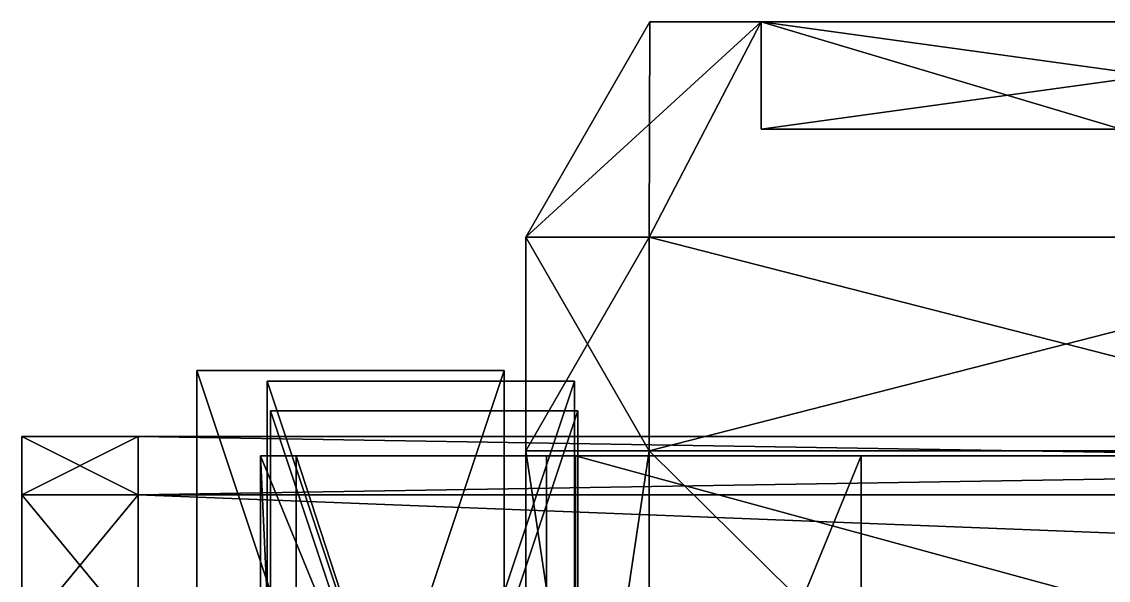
# Model space of a CAD drawing. Header units: metres. Extents: x -65 to 47, y 1 to 19.
# Drawn here: x -33.06 to -18.92, y 10.45 to 17.73 of the extents above; entities that cross this region are included whole.
import ezdxf

# ---------------------------------------------------------------- set-up
doc = ezdxf.new("R2010")
doc.units = ezdxf.units.M

msp = doc.modelspace()

# ---------------------------------------------------------------- linework, layer by layer
at = {"layer": 'back'}
for points in [[(-24.8885, 17.7264, -106.542), (-24.8963, 14.9202, -109.603), (-26.5018, 14.9202, -109.603)], [(-24.8963, 14.9202, -109.603), (-24.8885, 17.7264, -106.542), (-23.438, 17.7264, -106.849)], [(-23.438, 17.7264, -106.849), (-14.044, 14.9202, -109.603), (-24.8963, 14.9202, -109.603)], [(-14.044, 14.9202, -109.603), (-23.438, 17.7264, -106.849), (-13.2989, 17.7264, -106.849)], [(-26.5018, 12.1382, -109.603), (-24.8963, 14.9202, -109.603), (-24.8963, 12.1382, -109.603)], [(-24.8963, 14.9202, -109.603), (-26.5018, 12.1382, -109.603), (-26.5018, 14.9202, -109.603)], [(-24.8963, 12.1382, -109.603), (-14.044, 14.9202, -109.603), (-14.044, 12.1382, -109.603)], [(-14.044, 14.9202, -109.603), (-24.8963, 12.1382, -109.603), (-24.8963, 14.9202, -109.603)], [(-26.5018, 1.40639, -109.603), (-24.8963, 12.1382, -109.603), (-24.8963, 1.40639, -109.603)], [(-24.8963, 12.1382, -109.603), (-26.5018, 1.40639, -109.603), (-26.5018, 12.1382, -109.603)], [(-24.8963, 1.40639, -109.603), (-14.044, 12.1382, -109.603), (-14.044, 1.40639, -109.603)], [(-14.044, 12.1382, -109.603), (-24.8963, 1.40639, -109.603), (-24.8963, 12.1382, -109.603)]]:
    msp.add_3dface(points, dxfattribs=at)
at = {"layer": 'Cube.007'}
for points in [[(-29.9534, 12.0763, -120.608), (-25.8545, 2.0763, -120.17), (-25.8545, 12.0763, -120.17)], [(-25.8545, 2.0763, -120.17), (-29.9534, 12.0763, -120.608), (-29.9534, 2.0763, -120.608)], [(-25.3934, 12.0763, -124.484), (-29.9534, 12.0763, -120.608), (-25.8545, 12.0763, -120.17)], [(-29.9534, 12.0763, -120.608), (-25.3934, 12.0763, -124.484), (-29.4925, 12.0763, -124.922)], [(-29.4925, 2.0763, -124.922), (-29.9534, 12.0763, -120.608), (-29.4925, 12.0763, -124.922)], [(-29.9534, 12.0763, -120.608), (-29.4925, 2.0763, -124.922), (-29.9534, 2.0763, -120.608)], [(-26.2342, 2.0763, -155.41), (-29.4925, 12.0763, -124.922), (-26.2342, 12.0763, -155.41)], [(-29.4925, 12.0763, -124.922), (-26.2342, 2.0763, -155.41), (-29.4925, 2.0763, -124.922)], [(-22.1353, 12.0763, -154.972), (-29.4925, 12.0763, -124.922), (-25.3934, 12.0763, -124.484)], [(-29.4925, 12.0763, -124.922), (-22.1353, 12.0763, -154.972), (-26.2342, 12.0763, -155.41)], [(-26.2342, 2.0763, -155.41), (-22.1353, 12.0763, -154.972), (-22.1353, 2.0763, -154.972)], [(-22.1353, 12.0763, -154.972), (-26.2342, 2.0763, -155.41), (-26.2342, 12.0763, -155.41)], [(11.2754, 12.0763, -120.565), (-25.8545, 12.0763, -120.17), (10.8144, 12.0763, -116.252)], [(-25.8545, 12.0763, -120.17), (11.2754, 12.0763, -120.565), (-25.3934, 12.0763, -124.484)], [(-25.8545, 12.0763, -120.17), (10.8144, 2.0763, -116.252), (10.8144, 12.0763, -116.252)], [(10.8144, 2.0763, -116.252), (-25.8545, 12.0763, -120.17), (-25.8545, 2.0763, -120.17)], [(14.5336, 12.0763, -151.053), (-25.3934, 12.0763, -124.484), (11.2754, 12.0763, -120.565)], [(-25.3934, 12.0763, -124.484), (14.5336, 12.0763, -151.053), (-22.1353, 12.0763, -154.972)], [(-22.1353, 2.0763, -154.972), (14.5336, 12.0763, -151.053), (14.5336, 2.0763, -151.053)], [(14.5336, 12.0763, -151.053), (-22.1353, 2.0763, -154.972), (-22.1353, 12.0763, -154.972)]]:
    msp.add_3dface(points, dxfattribs=at)
at = {"layer": 'Cube.008'}
for points in [[(-30.7818, 1.18456, 46.6428), (-30.7818, 13.1846, 55.6428), (-30.7818, 13.1846, 46.6428)], [(-30.7818, 13.1846, 55.6428), (-30.7818, 1.18456, 46.6428), (-30.7818, 1.18456, 55.6428)], [(-30.7818, 1.18456, 46.6428), (-26.7818, 13.1846, 46.6428), (-26.7818, 1.18456, 46.6428)], [(-26.7818, 13.1846, 46.6428), (-30.7818, 1.18456, 46.6428), (-30.7818, 13.1846, 46.6428)], [(-30.7818, 13.1846, 55.6428), (-26.7818, 1.18456, 55.6428), (-26.7818, 13.1846, 55.6428)], [(-26.7818, 1.18456, 55.6428), (-30.7818, 13.1846, 55.6428), (-30.7818, 1.18456, 55.6428)], [(-26.7818, 13.1846, 46.6428), (-30.7818, 13.1846, 55.6428), (-26.7818, 13.1846, 55.6428)], [(-30.7818, 13.1846, 55.6428), (-26.7818, 13.1846, 46.6428), (-30.7818, 13.1846, 46.6428)], [(-26.7818, 1.18456, 55.6428), (-26.7818, 13.1846, 46.6428), (-26.7818, 13.1846, 55.6428)], [(-26.7818, 13.1846, 46.6428), (-26.7818, 1.18456, 55.6428), (-26.7818, 1.18456, 46.6428)]]:
    msp.add_3dface(points, dxfattribs=at)
at = {"layer": 'Cube.009'}
for points in [[(-29.826, 0.66273, -93.4691), (-29.826, 12.6627, -84.4691), (-29.826, 12.6627, -93.4691)], [(-29.826, 12.6627, -84.4691), (-29.826, 0.66273, -93.4691), (-29.826, 0.66273, -84.4691)], [(-29.826, 0.66273, -93.4691), (-25.826, 12.6627, -93.4691), (-25.826, 0.66273, -93.4691)], [(-25.826, 12.6627, -93.4691), (-29.826, 0.66273, -93.4691), (-29.826, 12.6627, -93.4691)], [(-29.826, 12.6627, -84.4691), (-25.826, 0.66273, -84.4691), (-25.826, 12.6627, -84.4691)], [(-25.826, 0.66273, -84.4691), (-29.826, 12.6627, -84.4691), (-29.826, 0.66273, -84.4691)], [(-25.826, 12.6627, -93.4691), (-29.826, 12.6627, -84.4691), (-25.826, 12.6627, -84.4691)], [(-29.826, 12.6627, -84.4691), (-25.826, 12.6627, -93.4691), (-29.826, 12.6627, -93.4691)], [(-25.826, 0.66273, -84.4691), (-25.826, 12.6627, -93.4691), (-25.826, 12.6627, -84.4691)], [(-25.826, 12.6627, -93.4691), (-25.826, 0.66273, -84.4691), (-25.826, 0.66273, -93.4691)]]:
    msp.add_3dface(points, dxfattribs=at)
at = {"layer": 'Cube.010'}
for points in [[(-29.8682, 1.04487, -47.0779), (-29.8682, 13.0449, -38.0779), (-29.8682, 13.0449, -47.0779)], [(-29.8682, 13.0449, -38.0779), (-29.8682, 1.04487, -47.0779), (-29.8682, 1.04487, -38.0779)], [(-29.8682, 1.04487, -47.0779), (-25.8682, 13.0449, -47.0779), (-25.8682, 1.04487, -47.0779)], [(-25.8682, 13.0449, -47.0779), (-29.8682, 1.04487, -47.0779), (-29.8682, 13.0449, -47.0779)], [(-29.8682, 13.0449, -38.0779), (-25.8682, 1.04487, -38.0779), (-25.8682, 13.0449, -38.0779)], [(-25.8682, 1.04487, -38.0779), (-29.8682, 13.0449, -38.0779), (-29.8682, 1.04487, -38.0779)], [(-25.8682, 13.0449, -47.0779), (-29.8682, 13.0449, -38.0779), (-25.8682, 13.0449, -38.0779)], [(-29.8682, 13.0449, -38.0779), (-25.8682, 13.0449, -47.0779), (-29.8682, 13.0449, -47.0779)], [(-25.8682, 1.04487, -38.0779), (-25.8682, 13.0449, -47.0779), (-25.8682, 13.0449, -38.0779)], [(-25.8682, 13.0449, -47.0779), (-25.8682, 1.04487, -38.0779), (-25.8682, 1.04487, -47.0779)]]:
    msp.add_3dface(points, dxfattribs=at)
at = {"layer": 'front'}
for points in [[(-23.438, 17.7264, 97.9147), (-26.5018, 14.9202, 99.2597), (-24.8963, 14.9202, 100.397)], [(-26.5018, 14.9202, 99.2597), (-23.438, 17.7264, 97.9147), (-24.8885, 17.7264, 97.3467)], [(-14.044, 14.9202, 100.397), (-23.438, 17.7264, 97.9147), (-24.8963, 14.9202, 100.397)], [(-23.438, 17.7264, 97.9147), (-14.044, 14.9202, 100.397), (-13.2989, 17.7264, 97.9097)], [(-26.5018, 14.9202, 99.2597), (-24.8963, 12.1382, 100.397), (-24.8963, 14.9202, 100.397)], [(-24.8963, 12.1382, 100.397), (-26.5018, 14.9202, 99.2597), (-26.5018, 12.1382, 99.4937)], [(-24.8963, 14.9202, 100.397), (-14.044, 12.1382, 100.397), (-14.044, 14.9202, 100.397)], [(-14.044, 12.1382, 100.397), (-24.8963, 14.9202, 100.397), (-24.8963, 12.1382, 100.397)], [(-26.5018, 12.1382, 99.4937), (-24.8963, 1.40639, 100.397), (-24.8963, 12.1382, 100.397)], [(-24.8963, 1.40639, 100.397), (-26.5018, 12.1382, 99.4937), (-26.5018, 1.40639, 100.397)], [(-24.8963, 12.1382, 100.397), (-14.044, 1.40639, 100.397), (-14.044, 12.1382, 100.397)], [(-14.044, 1.40639, 100.397), (-24.8963, 12.1382, 100.397), (-24.8963, 1.40639, 100.397)]]:
    msp.add_3dface(points, dxfattribs=at)
at = {"layer": 'lateral_left'}
for points in [[(-26.5018, 14.9202, -109.603), (-24.8885, 17.7264, -105.298), (-24.8885, 17.7264, -106.542)], [(-24.8885, 17.7264, -105.298), (-26.5018, 14.9202, -109.603), (-26.5018, 14.9202, -108.329)], [(-26.5018, 14.9202, 97.7577), (-24.8885, 17.7264, 97.3467), (-24.8885, 17.7264, 95.8807)], [(-24.8885, 17.7264, 97.3467), (-26.5018, 14.9202, 97.7577), (-26.5018, 14.9202, 99.2597)], [(-26.5018, 14.9202, -108.329), (-24.8885, 17.7264, -89.6903), (-24.8885, 17.7264, -105.298)], [(-24.8885, 17.7264, -89.6903), (-26.5018, 14.9202, -108.329), (-26.5018, 14.9202, -92.3609)], [(-26.5018, 14.9202, -63.3241), (-24.8885, 17.7264, -32.3814), (-24.8885, 17.7264, -61.3915)], [(-24.8885, 17.7264, -32.3814), (-26.5018, 14.9202, -63.3241), (-26.5018, 14.9202, -33.4938)], [(-26.5018, 14.9202, -92.3609), (-24.8885, 17.7264, -61.3915), (-24.8885, 17.7264, -89.6903)], [(-24.8885, 17.7264, -61.3915), (-26.5018, 14.9202, -92.3609), (-26.5018, 14.9202, -63.3241)], [(-26.5018, 14.9202, -33.4938), (-24.8885, 17.7264, -4.25183), (-24.8885, 17.7264, -32.3814)], [(-24.8885, 17.7264, -4.25183), (-26.5018, 14.9202, -33.4938), (-26.5018, 14.9202, -4.70869)], [(-26.5018, 14.9202, -4.70869), (-24.8885, 17.7264, 13.1065), (-24.8885, 17.7264, -4.25183)], [(-24.8885, 17.7264, 13.1065), (-26.5018, 14.9202, -4.70869), (-26.5018, 14.9202, 13.0542)], [(-26.5018, 14.9202, 13.0542), (-24.8885, 17.7264, 40.1235), (-24.8885, 17.7264, 13.1065)], [(-24.8885, 17.7264, 40.1235), (-26.5018, 14.9202, 13.0542), (-26.5018, 14.9202, 40.7008)], [(-26.5018, 14.9202, 40.7008), (-24.8885, 17.7264, 95.8807), (-24.8885, 17.7264, 40.1235)], [(-24.8885, 17.7264, 95.8807), (-26.5018, 14.9202, 40.7008), (-26.5018, 14.9202, 97.7577)], [(-26.5018, 12.1382, -109.603), (-26.5018, 14.9202, -108.329), (-26.5018, 14.9202, -109.603)], [(-26.5018, 14.9202, -108.329), (-26.5018, 12.1382, -109.603), (-26.5018, 12.1382, -108.327)], [(-26.5018, 12.1382, 97.9897), (-26.5018, 14.9202, 99.2597), (-26.5018, 14.9202, 97.7577)], [(-26.5018, 14.9202, 99.2597), (-26.5018, 12.1382, 97.9897), (-26.5018, 12.1382, 99.4937)], [(-26.5018, 12.1382, -108.327), (-26.5018, 14.9202, -92.3609), (-26.5018, 14.9202, -108.329)], [(-26.5018, 14.9202, -92.3609), (-26.5018, 12.1382, -108.327), (-26.5018, 12.1382, -92.3426)], [(-26.5018, 12.1382, -63.271), (-26.5018, 14.9202, -33.4938), (-26.5018, 14.9202, -63.3241)], [(-26.5018, 14.9202, -33.4938), (-26.5018, 12.1382, -63.271), (-26.5018, 12.1382, -33.4021)], [(-26.5018, 12.1382, -92.3426), (-26.5018, 14.9202, -63.3241), (-26.5018, 14.9202, -92.3609)], [(-26.5018, 14.9202, -63.3241), (-26.5018, 12.1382, -92.3426), (-26.5018, 12.1382, -63.271)], [(-26.5018, 12.1382, -33.4021), (-26.5018, 14.9202, -4.70869), (-26.5018, 14.9202, -33.4938)], [(-26.5018, 14.9202, -4.70869), (-26.5018, 12.1382, -33.4021), (-26.5018, 12.1382, -4.58612)], [(-26.5018, 12.1382, -4.58612), (-26.5018, 14.9202, 13.0542), (-26.5018, 14.9202, -4.70869)], [(-26.5018, 14.9202, 13.0542), (-26.5018, 12.1382, -4.58612), (-26.5018, 12.1382, 13.1958)], [(-26.5018, 12.1382, 13.1958), (-26.5018, 14.9202, 40.7008), (-26.5018, 14.9202, 13.0542)], [(-26.5018, 14.9202, 40.7008), (-26.5018, 12.1382, 13.1958), (-26.5018, 12.1382, 40.872)], [(-26.5018, 12.1382, 40.872), (-26.5018, 14.9202, 97.7577), (-26.5018, 14.9202, 40.7008)], [(-26.5018, 14.9202, 97.7577), (-26.5018, 12.1382, 40.872), (-26.5018, 12.1382, 97.9897)], [(-26.5018, 1.40639, 41.5326), (-26.5018, 12.1382, 97.9897), (-26.5018, 12.1382, 40.872)], [(-26.5018, 12.1382, 97.9897), (-26.5018, 1.40639, 41.5326), (-26.5018, 1.40639, 98.8857)], [(-26.5018, 1.40639, 13.742), (-26.5018, 12.1382, 40.872), (-26.5018, 12.1382, 13.1958)], [(-26.5018, 12.1382, 40.872), (-26.5018, 1.40639, 13.742), (-26.5018, 1.40639, 41.5326)], [(-26.5018, 1.40639, -4.11331), (-26.5018, 12.1382, 13.1958), (-26.5018, 12.1382, -4.58612)], [(-26.5018, 12.1382, 13.1958), (-26.5018, 1.40639, -4.11331), (-26.5018, 1.40639, 13.742)], [(-26.5018, 1.40639, -33.0483), (-26.5018, 12.1382, -4.58612), (-26.5018, 12.1382, -33.4021)], [(-26.5018, 12.1382, -4.58612), (-26.5018, 1.40639, -33.0483), (-26.5018, 1.40639, -4.11331)], [(-26.5018, 1.40639, -92.2717), (-26.5018, 12.1382, -63.271), (-26.5018, 12.1382, -92.3426)], [(-26.5018, 12.1382, -63.271), (-26.5018, 1.40639, -92.2717), (-26.5018, 1.40639, -63.0661)], [(-26.5018, 1.40639, -63.0661), (-26.5018, 12.1382, -33.4021), (-26.5018, 12.1382, -63.271)], [(-26.5018, 12.1382, -33.4021), (-26.5018, 1.40639, -63.0661), (-26.5018, 1.40639, -33.0483)], [(-26.5018, 1.40639, -108.322), (-26.5018, 12.1382, -92.3426), (-26.5018, 12.1382, -108.327)], [(-26.5018, 12.1382, -92.3426), (-26.5018, 1.40639, -108.322), (-26.5018, 1.40639, -92.2717)], [(-26.5018, 1.40639, 98.8857), (-26.5018, 12.1382, 99.4937), (-26.5018, 12.1382, 97.9897)], [(-26.5018, 12.1382, 99.4937), (-26.5018, 1.40639, 98.8857), (-26.5018, 1.40639, 100.397)], [(-26.5018, 1.40639, -109.603), (-26.5018, 12.1382, -108.327), (-26.5018, 12.1382, -109.603)], [(-26.5018, 12.1382, -108.327), (-26.5018, 1.40639, -109.603), (-26.5018, 1.40639, -108.322)]]:
    msp.add_3dface(points, dxfattribs=at)
at = {"layer": 'object2_back'}
for points in [[(-33.0622, 11.5676, 57.1824), (-31.5457, 12.3283, 57.1824), (-31.5457, 11.5676, 57.1824)], [(-31.5457, 12.3283, 57.1824), (-33.0622, 11.5676, 57.1824), (-33.0622, 12.3283, 57.1824)], [(-31.5457, 11.5676, 57.1824), (15.2621, 12.3283, 57.1824), (15.2621, 11.5676, 57.1824)], [(15.2621, 12.3283, 57.1824), (-31.5457, 11.5676, 57.1824), (-31.5457, 12.3283, 57.1824)], [(-33.0622, 9.73332, 57.1824), (-31.5457, 11.5676, 57.1824), (-31.5457, 9.73332, 57.1824)], [(-31.5457, 11.5676, 57.1824), (-33.0622, 9.73332, 57.1824), (-33.0622, 11.5676, 57.1824)], [(-31.5457, 9.73332, 57.1824), (15.2621, 11.5676, 57.1824), (15.2621, 9.73332, 57.1824)], [(15.2621, 11.5676, 57.1824), (-31.5457, 9.73332, 57.1824), (-31.5457, 11.5676, 57.1824)]]:
    msp.add_3dface(points, dxfattribs=at)
at = {"layer": 'object2_bordertop'}
for points in [[(-31.5457, 12.3283, 115.691), (-33.0622, 12.3283, 117.182), (-31.5457, 12.3283, 117.182)], [(-33.0622, 12.3283, 117.182), (-31.5457, 12.3283, 115.691), (-33.0622, 12.3283, 115.691)], [(-31.5457, 12.3283, 58.8029), (-33.0622, 12.3283, 115.691), (-31.5457, 12.3283, 115.691)], [(-33.0622, 12.3283, 115.691), (-31.5457, 12.3283, 58.8029), (-33.0622, 12.3283, 58.8029)], [(-31.5457, 12.3283, 57.1824), (-33.0622, 12.3283, 58.8029), (-31.5457, 12.3283, 58.8029)], [(-33.0622, 12.3283, 58.8029), (-31.5457, 12.3283, 57.1824), (-33.0622, 12.3283, 57.1824)], [(-31.5457, 11.5676, 115.691), (15.2621, 12.3283, 115.691), (15.2621, 11.5676, 115.691)], [(15.2621, 12.3283, 115.691), (-31.5457, 11.5676, 115.691), (-31.5457, 12.3283, 115.691)], [(-31.5457, 12.3283, 58.8029), (15.2621, 11.5676, 58.8029), (15.2621, 12.3283, 58.8029)], [(15.2621, 11.5676, 58.8029), (-31.5457, 12.3283, 58.8029), (-31.5457, 11.5676, 58.8029)], [(15.2621, 12.3283, 115.691), (-31.5457, 12.3283, 117.182), (15.2621, 12.3283, 117.182)], [(-31.5457, 12.3283, 117.182), (15.2621, 12.3283, 115.691), (-31.5457, 12.3283, 115.691)], [(15.2621, 12.3283, 57.1824), (-31.5457, 12.3283, 58.8029), (15.2621, 12.3283, 58.8029)], [(-31.5457, 12.3283, 58.8029), (15.2621, 12.3283, 57.1824), (-31.5457, 12.3283, 57.1824)], [(-31.5457, 11.5676, 115.691), (-31.5457, 12.3283, 58.8029), (-31.5457, 12.3283, 115.691)], [(-31.5457, 12.3283, 58.8029), (-31.5457, 11.5676, 115.691), (-31.5457, 11.5676, 58.8029)]]:
    msp.add_3dface(points, dxfattribs=at)
at = {"layer": 'object2_front'}
for points in [[(-33.0622, 12.3283, 117.182), (-31.5457, 11.5676, 117.182), (-31.5457, 12.3283, 117.182)], [(-31.5457, 11.5676, 117.182), (-33.0622, 12.3283, 117.182), (-33.0622, 11.5676, 117.182)], [(-31.5457, 12.3283, 117.182), (15.2621, 11.5676, 117.182), (15.2621, 12.3283, 117.182)], [(15.2621, 11.5676, 117.182), (-31.5457, 12.3283, 117.182), (-31.5457, 11.5676, 117.182)], [(-33.0622, 11.5676, 117.182), (-31.5457, 9.73332, 117.182), (-31.5457, 11.5676, 117.182)], [(-31.5457, 9.73332, 117.182), (-33.0622, 11.5676, 117.182), (-33.0622, 9.73332, 117.182)], [(-31.5457, 11.5676, 117.182), (15.2621, 9.73332, 117.182), (15.2621, 11.5676, 117.182)], [(15.2621, 9.73332, 117.182), (-31.5457, 11.5676, 117.182), (-31.5457, 9.73332, 117.182)]]:
    msp.add_3dface(points, dxfattribs=at)
at = {"layer": 'object2_lateral_left'}
for points in [[(-33.0622, 11.5676, 58.8029), (-33.0622, 12.3283, 115.691), (-33.0622, 12.3283, 58.8029)], [(-33.0622, 12.3283, 115.691), (-33.0622, 11.5676, 58.8029), (-33.0622, 11.5676, 115.691)], [(-33.0622, 11.5676, 115.691), (-33.0622, 12.3283, 117.182), (-33.0622, 12.3283, 115.691)], [(-33.0622, 12.3283, 117.182), (-33.0622, 11.5676, 115.691), (-33.0622, 11.5676, 117.182)], [(-33.0622, 11.5676, 57.1824), (-33.0622, 12.3283, 58.8029), (-33.0622, 12.3283, 57.1824)], [(-33.0622, 12.3283, 58.8029), (-33.0622, 11.5676, 57.1824), (-33.0622, 11.5676, 58.8029)], [(-33.0622, 9.73332, 57.1824), (-33.0622, 11.5676, 58.8029), (-33.0622, 11.5676, 57.1824)], [(-33.0622, 11.5676, 58.8029), (-33.0622, 9.73332, 57.1824), (-33.0622, 9.73332, 58.8029)], [(-33.0622, 9.73332, 115.691), (-33.0622, 11.5676, 117.182), (-33.0622, 11.5676, 115.691)], [(-33.0622, 11.5676, 117.182), (-33.0622, 9.73332, 115.691), (-33.0622, 9.73332, 117.182)], [(-33.0622, 9.73332, 58.8029), (-33.0622, 11.5676, 115.691), (-33.0622, 11.5676, 58.8029)], [(-33.0622, 11.5676, 115.691), (-33.0622, 9.73332, 58.8029), (-33.0622, 9.73332, 115.691)]]:
    msp.add_3dface(points, dxfattribs=at)
at = {"layer": 'object2_roof'}
for points in [[(15.2621, 11.5676, 58.8029), (-31.5457, 11.5676, 115.691), (15.2621, 11.5676, 115.691)], [(-31.5457, 11.5676, 115.691), (15.2621, 11.5676, 58.8029), (-31.5457, 11.5676, 58.8029)]]:
    msp.add_3dface(points, dxfattribs=at)
at = {"layer": 'roof'}
for points in [[(-13.2989, 16.3263, 96.4367), (-23.438, 16.3263, 40.4565), (-23.438, 16.3263, 96.4417)], [(-23.438, 16.3263, 40.4565), (-13.2989, 16.3263, 96.4367), (-13.2989, 16.3263, 40.4526)], [(-13.2989, 16.3263, -61.5011), (-23.438, 16.3263, -89.9285), (-23.438, 16.3263, -61.4999)], [(-23.438, 16.3263, -89.9285), (-13.2989, 16.3263, -61.5011), (-13.2989, 16.3263, -89.9289)], [(-13.2989, 16.3263, -105.599), (-23.438, 16.3263, -89.9285), (-13.2989, 16.3263, -89.9289)], [(-23.438, 16.3263, -89.9285), (-13.2989, 16.3263, -105.599), (-23.438, 16.3263, -105.599)], [(-13.2989, 16.3263, -32.3476), (-23.438, 16.3263, -61.4999), (-23.438, 16.3263, -32.3455)], [(-23.438, 16.3263, -61.4999), (-13.2989, 16.3263, -32.3476), (-13.2989, 16.3263, -61.5011)], [(-13.2989, 16.3263, -4.1035), (-23.438, 16.3263, -32.3455), (-23.438, 16.3263, -4.10069)], [(-23.438, 16.3263, -32.3455), (-13.2989, 16.3263, -4.1035), (-13.2989, 16.3263, -32.3476)], [(-13.2989, 16.3263, 13.3255), (-23.438, 16.3263, -4.10069), (-23.438, 16.3263, 13.3288)], [(-23.438, 16.3263, -4.10069), (-13.2989, 16.3263, 13.3255), (-13.2989, 16.3263, -4.1035)], [(-13.2989, 16.3263, 40.4526), (-23.438, 16.3263, 13.3288), (-23.438, 16.3263, 40.4565)], [(-23.438, 16.3263, 13.3288), (-13.2989, 16.3263, 40.4526), (-13.2989, 16.3263, 13.3255)]]:
    msp.add_3dface(points, dxfattribs=at)
at = {"layer": 'topborder'}
for points in [[(-23.438, 17.7264, 96.4417), (-24.8885, 17.7264, 97.3467), (-23.438, 17.7264, 97.9147)], [(-24.8885, 17.7264, 97.3467), (-23.438, 17.7264, 96.4417), (-24.8885, 17.7264, 95.8807)], [(-23.438, 17.7264, 40.4565), (-24.8885, 17.7264, 95.8807), (-23.438, 17.7264, 96.4417)], [(-24.8885, 17.7264, 95.8807), (-23.438, 17.7264, 40.4565), (-24.8885, 17.7264, 40.1235)], [(-23.438, 17.7264, -105.599), (-24.8885, 17.7264, -106.542), (-24.8885, 17.7264, -105.298)], [(-24.8885, 17.7264, -106.542), (-23.438, 17.7264, -105.599), (-23.438, 17.7264, -106.849)], [(-23.438, 17.7264, -61.4999), (-24.8885, 17.7264, -89.6903), (-24.8885, 17.7264, -61.3915)], [(-24.8885, 17.7264, -89.6903), (-23.438, 17.7264, -61.4999), (-23.438, 17.7264, -89.9285)], [(-23.438, 17.7264, -89.9285), (-24.8885, 17.7264, -105.298), (-24.8885, 17.7264, -89.6903)], [(-24.8885, 17.7264, -105.298), (-23.438, 17.7264, -89.9285), (-23.438, 17.7264, -105.599)], [(-23.438, 17.7264, -32.3455), (-24.8885, 17.7264, -61.3915), (-24.8885, 17.7264, -32.3814)], [(-24.8885, 17.7264, -61.3915), (-23.438, 17.7264, -32.3455), (-23.438, 17.7264, -61.4999)], [(-23.438, 17.7264, -32.3455), (-24.8885, 17.7264, -4.25183), (-23.438, 17.7264, -4.10069)], [(-24.8885, 17.7264, -4.25183), (-23.438, 17.7264, -32.3455), (-24.8885, 17.7264, -32.3814)], [(-23.438, 17.7264, -4.10069), (-24.8885, 17.7264, 13.1065), (-23.438, 17.7264, 13.3288)], [(-24.8885, 17.7264, 13.1065), (-23.438, 17.7264, -4.10069), (-24.8885, 17.7264, -4.25183)], [(-23.438, 17.7264, 13.3288), (-24.8885, 17.7264, 40.1235), (-23.438, 17.7264, 40.4565)], [(-24.8885, 17.7264, 40.1235), (-23.438, 17.7264, 13.3288), (-24.8885, 17.7264, 13.1065)], [(-13.2989, 17.7264, 97.9097), (-23.438, 17.7264, 96.4417), (-23.438, 17.7264, 97.9147)], [(-23.438, 17.7264, 96.4417), (-13.2989, 17.7264, 97.9097), (-13.2989, 17.7264, 96.4367)], [(-23.438, 16.3263, 96.4417), (-23.438, 17.7264, 40.4565), (-23.438, 17.7264, 96.4417)], [(-23.438, 17.7264, 40.4565), (-23.438, 16.3263, 96.4417), (-23.438, 16.3263, 40.4565)], [(-13.2989, 17.7264, -106.849), (-23.438, 17.7264, -105.599), (-13.2989, 17.7264, -105.599)], [(-23.438, 17.7264, -105.599), (-13.2989, 17.7264, -106.849), (-23.438, 17.7264, -106.849)], [(-23.438, 17.7264, -105.599), (-13.2989, 16.3263, -105.599), (-13.2989, 17.7264, -105.599)], [(-13.2989, 16.3263, -105.599), (-23.438, 17.7264, -105.599), (-23.438, 16.3263, -105.599)], [(-23.438, 16.3263, -61.4999), (-23.438, 17.7264, -89.9285), (-23.438, 17.7264, -61.4999)], [(-23.438, 17.7264, -89.9285), (-23.438, 16.3263, -61.4999), (-23.438, 16.3263, -89.9285)], [(-23.438, 16.3263, -89.9285), (-23.438, 17.7264, -105.599), (-23.438, 17.7264, -89.9285)], [(-23.438, 17.7264, -105.599), (-23.438, 16.3263, -89.9285), (-23.438, 16.3263, -105.599)], [(-23.438, 16.3263, 96.4417), (-13.2989, 17.7264, 96.4367), (-13.2989, 16.3263, 96.4367)], [(-13.2989, 17.7264, 96.4367), (-23.438, 16.3263, 96.4417), (-23.438, 17.7264, 96.4417)], [(-23.438, 16.3263, -32.3455), (-23.438, 17.7264, -61.4999), (-23.438, 17.7264, -32.3455)], [(-23.438, 17.7264, -61.4999), (-23.438, 16.3263, -32.3455), (-23.438, 16.3263, -61.4999)], [(-23.438, 16.3263, -4.10069), (-23.438, 17.7264, -32.3455), (-23.438, 17.7264, -4.10069)], [(-23.438, 17.7264, -32.3455), (-23.438, 16.3263, -4.10069), (-23.438, 16.3263, -32.3455)], [(-23.438, 16.3263, 13.3288), (-23.438, 17.7264, -4.10069), (-23.438, 17.7264, 13.3288)], [(-23.438, 17.7264, -4.10069), (-23.438, 16.3263, 13.3288), (-23.438, 16.3263, -4.10069)], [(-23.438, 16.3263, 40.4565), (-23.438, 17.7264, 13.3288), (-23.438, 17.7264, 40.4565)], [(-23.438, 17.7264, 13.3288), (-23.438, 16.3263, 40.4565), (-23.438, 16.3263, 13.3288)]]:
    msp.add_3dface(points, dxfattribs=at)

doc.saveas('drawing.dxf')
